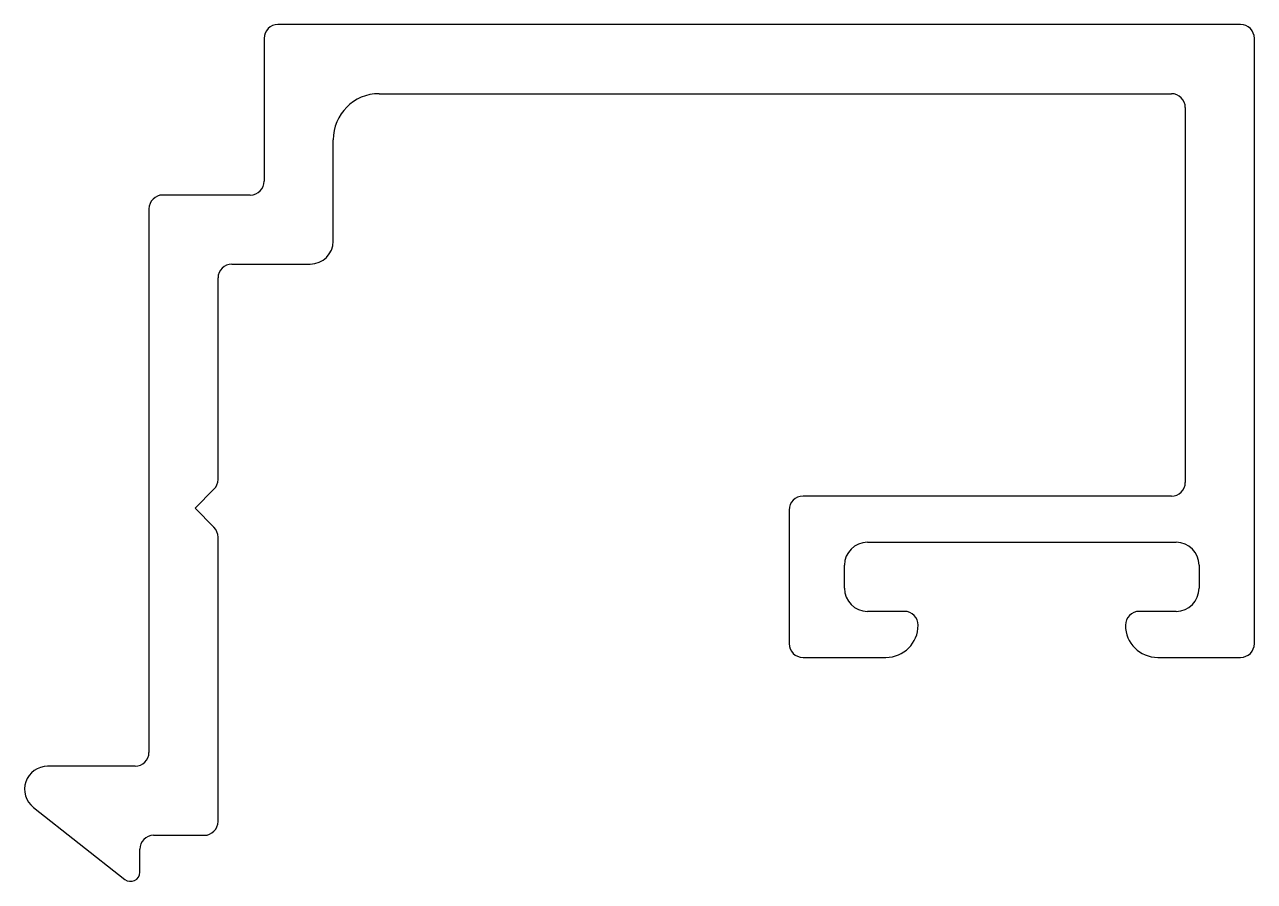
# Model space of a CAD drawing. Extents: x 639.3 to 666, y 348.2 to 366.8.
import ezdxf

# ---------------------------------------------------------------- set-up
doc = ezdxf.new("R2010")
doc.units = 0
doc.layers.get('0').update_dxf_attribs({"linetype": 'CONTINUOUS'})

msp = doc.modelspace()

# ---------------------------------------------------------------- linework, layer by layer
at = {"color": 0}
for p, q in [((665.678, 366.792), (644.778, 366.792)), ((644.478, 366.492), (644.478, 363.392)), ((665.978, 355.554), (665.978, 366.492)), ((646.978, 365.292), (664.178, 365.292)), ((664.478, 364.992), (664.478, 356.854)), ((645.978, 362.092), (645.978, 364.292)), ((644.178, 363.092), (642.278, 363.092)), ((641.978, 362.792), (641.978, 350.992)), ((643.778, 361.592), (645.478, 361.592)), ((643.478, 356.916), (643.478, 361.292)), ((642.978, 356.292), (643.39, 356.704)), ((664.178, 356.554), (656.178, 356.554)), ((643.39, 355.879), (642.978, 356.292)), ((655.878, 356.254), (655.878, 353.354)), ((643.478, 349.492), (643.478, 355.667)), ((657.578, 355.554), (664.278, 355.554)), ((665.978, 353.354), (665.978, 355.554)), ((657.078, 354.554), (657.078, 355.054)), ((664.778, 355.054), (664.778, 354.554)), ((658.378, 354.054), (657.578, 354.054)), ((664.278, 354.054), (663.478, 354.054)), ((656.178, 353.054), (657.978, 353.054)), ((663.878, 353.054), (665.678, 353.054)), ((641.678, 350.692), (639.778, 350.692)), ((639.469, 349.799), (641.454, 348.235)), ((642.078, 349.192), (643.178, 349.192)), ((641.778, 348.392), (641.778, 348.892))]:
    msp.add_line(p, q, dxfattribs=at)
for centre, radius, start, end in [((644.778, 366.492), 0.3, 90, 180), ((665.678, 366.492), 0.3, 0, 90), ((646.978, 364.292), 1, 90, 180), ((664.178, 364.992), 0.3, 0, 90), ((644.178, 363.392), 0.3, 270, 0), ((642.278, 362.792), 0.3, 90, 180), ((645.478, 362.092), 0.5, 270, 0), ((643.778, 361.292), 0.3, 90, 180), ((643.178, 356.916), 0.3, 315, 0), ((664.178, 356.854), 0.3, 270, 0), ((656.178, 356.254), 0.3, 90, 180), ((643.178, 355.667), 0.3, 0, 45), ((657.578, 355.054), 0.5, 90, 180), ((664.278, 355.054), 0.5, 0, 90), ((657.578, 354.554), 0.5, 180, 270), ((664.278, 354.554), 0.5, 270, 360), ((658.378, 353.754), 0.3, 360, 90), ((663.478, 353.754), 0.3, 90, 180), ((657.978, 353.754), 0.7, 270, 360), ((663.878, 353.754), 0.7, 180, 270), ((656.178, 353.354), 0.3, 180, 270), ((665.678, 353.354), 0.3, 270, 360), ((641.678, 350.992), 0.3, 270, 0), ((639.778, 350.192), 0.5, 90, 231.7681), ((643.178, 349.492), 0.3, 270, 0), ((642.078, 348.892), 0.3, 90, 180), ((641.578, 348.392), 0.2, 231.7681, 360)]:
    msp.add_arc(centre, radius, start, end, dxfattribs=at)

doc.saveas('drawing.dxf')
